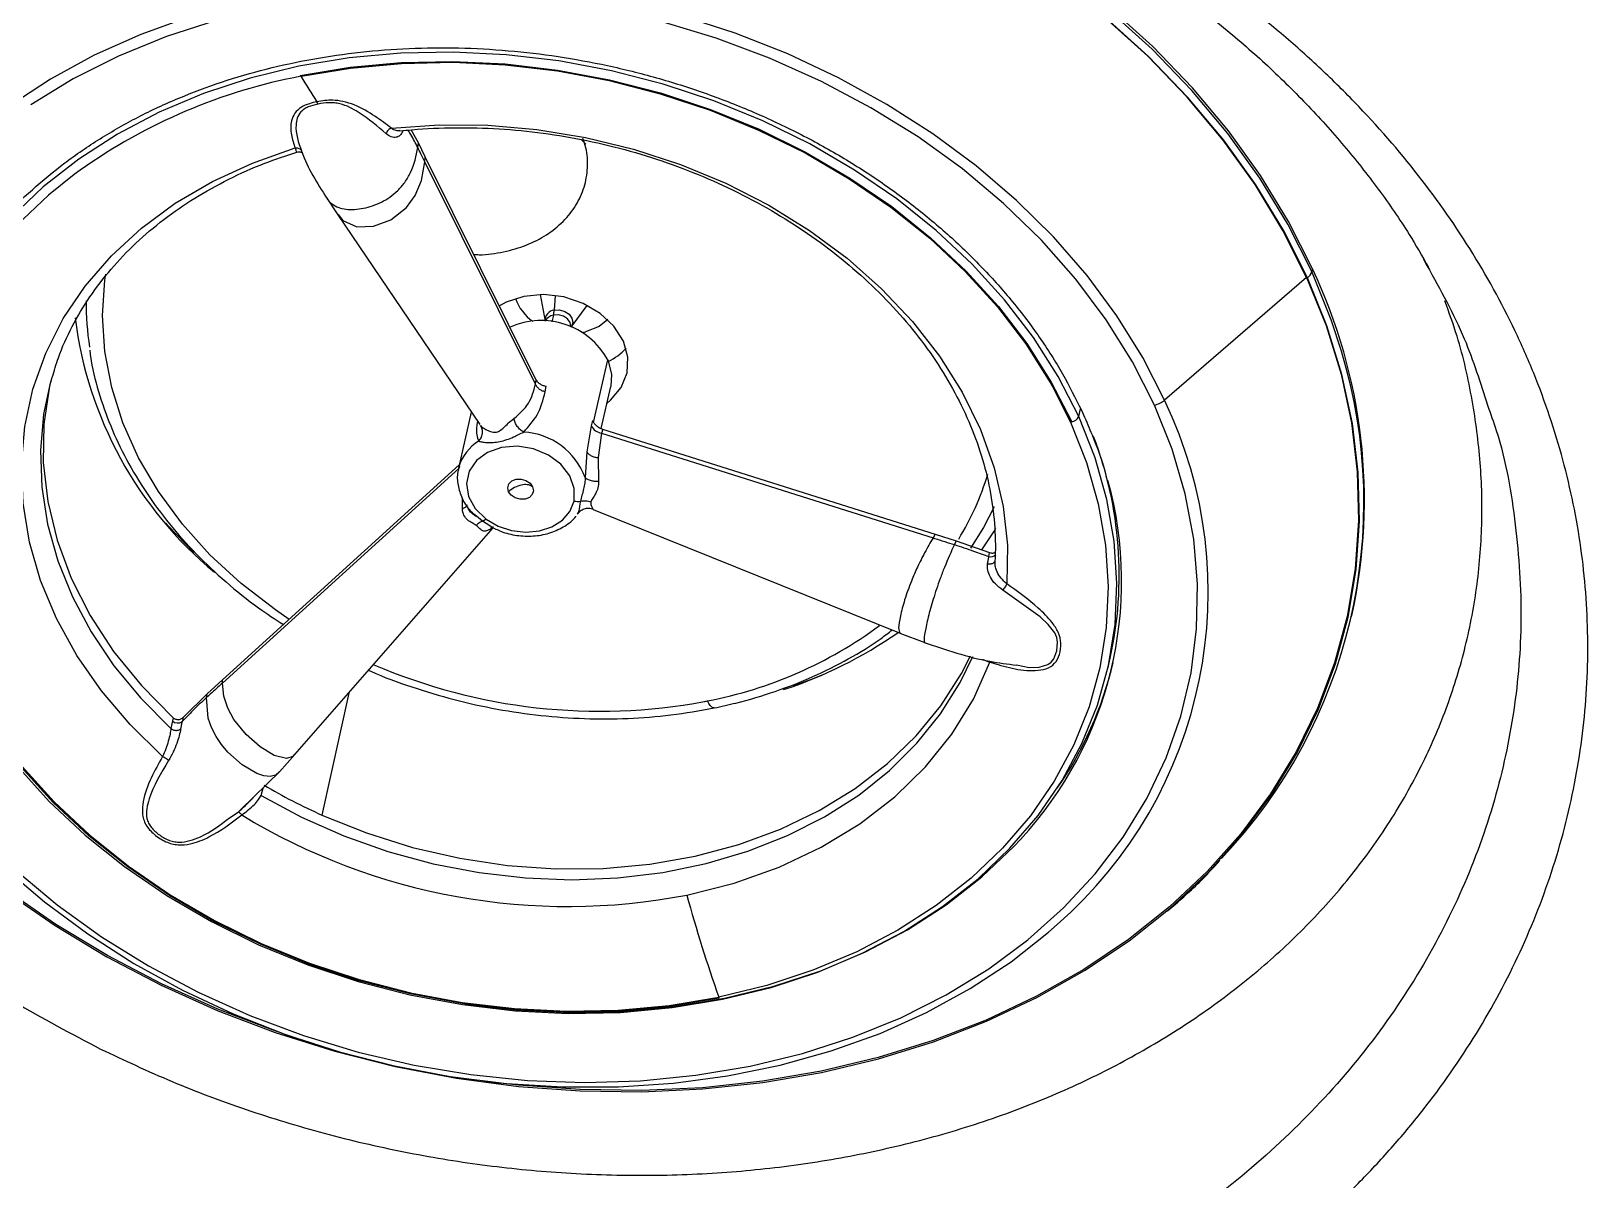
# Model space of a CAD drawing. Extents: x 527 to 611, y 788 to 934.
# Drawn here: x 593.241 to 597.944, y 869.666 to 873.136 of the extents above; entities that cross this region are included whole.
import ezdxf

# ---------------------------------------------------------------- set-up
doc = ezdxf.new("R2010")
doc.units = 0
doc.header["$MEASUREMENT"] = 0
doc.layers.add('1', color=4, linetype='Continuous')
doc.layers.add('GEOMETRY', color=3, linetype='Continuous', lineweight=25)

# ---------------------------------------------------------------- blocks, each defined once
blk = doc.blocks.new('2026_FLAIR')
at = {"layer": 'GEOMETRY'}
for p, q in [((66.9887, 69.6371), (66.9677, 69.6327)), ((66.9887, 69.6371), (66.996, 69.6386)), ((67.3439, 69.436), (67.322, 69.4753)), ((67.3421, 69.4219), (67.3439, 69.436)), ((67.3649, 69.3938), (67.3439, 69.436)), ((67.8504, 69.432), (67.8359, 69.4456)), ((67.3636, 69.3787), (67.3649, 69.3938)), ((67.6977, 68.7068), (67.3636, 69.3787)), ((67.7002, 68.7193), (67.3649, 69.3938)), ((67.0656, 69.2713), (67.1003, 69.2183)), ((67.1005, 69.2179), (67.5294, 68.5847)), ((70.0452, 69.0552), (70.0433, 69.0468)), ((70.3813, 69.0845), (70.3911, 69.0655)), ((70.0279, 69.029), (69.5983, 68.6584)), ((70.0279, 69.029), (70.0304, 69.028)), ((67.7117, 68.9773), (67.7275, 68.8971)), ((67.7568, 68.9748), (67.7542, 68.9304)), ((67.7522, 68.9157), (67.7475, 68.895)), ((67.8053, 68.8794), (67.8542, 68.9448)), ((67.8425, 68.8634), (67.8391, 68.8627)), ((67.8442, 68.8596), (67.8425, 68.8634)), ((67.8727, 68.5906), (67.916, 68.7805)), ((67.7269, 68.6835), (67.7304, 68.7004)), ((67.8965, 68.5729), (67.9253, 68.6995)), ((69.3394, 68.6087), (69.3447, 68.6321)), ((67.5039, 68.6223), (67.4653, 68.4527)), ((67.866, 68.5806), (67.8527, 68.5027)), ((67.8699, 68.5972), (67.866, 68.5806)), ((67.8976, 68.5589), (67.8876, 68.4848)), ((67.8976, 68.5589), (68.8991, 68.2424)), ((67.9005, 68.5711), (68.9058, 68.2534)), ((67.8527, 68.5027), (67.8476, 68.4248)), ((67.8876, 68.4848), (67.8883, 68.4136)), ((67.4659, 68.4519), (66.7518, 67.8035)), ((67.4677, 68.4632), (66.752, 67.8132)), ((67.4665, 68.4575), (67.4653, 68.4527)), ((67.4768, 68.3295), (67.4778, 68.361)), ((67.5376, 68.2929), (67.5195, 68.3081)), ((67.8718, 68.3286), (68.7992, 67.9548)), ((66.9708, 67.5875), (67.5704, 68.2731)), ((67.5485, 68.2859), (67.5376, 68.2929)), ((67.5656, 68.275), (67.5485, 68.2859)), ((68.9058, 68.2534), (68.8991, 68.2424)), ((68.9058, 68.2534), (68.9688, 68.2335)), ((68.9688, 68.2335), (68.9634, 68.2221)), ((68.9688, 68.2335), (69.0701, 68.1982)), ((69.0677, 68.1858), (69.0701, 68.1982)), ((69.0863, 68.1591), (69.0863, 68.1751)), ((70.1633, 68.0039), (70.1652, 68.0123)), ((68.7988, 67.955), (68.8745, 67.9259)), ((69.427, 67.847), (69.4342, 67.8785)), ((66.752, 67.8132), (66.7054, 67.7709)), ((66.7518, 67.8035), (66.752, 67.8132)), ((66.7054, 67.7709), (66.6331, 67.7001)), ((66.7043, 67.7603), (66.7054, 67.7709)), ((67.1335, 67.7735), (67.0523, 67.4051)), ((66.6007, 67.6895), (66.5963, 67.6662)), ((66.603, 67.699), (66.6007, 67.6895)), ((66.6331, 67.7001), (66.6301, 67.6876)), ((66.9248, 67.5358), (66.9712, 67.5878)), ((66.8064, 67.4204), (66.9262, 67.5373)), ((66.8688, 67.4645), (66.8754, 67.4862)), ((66.7728, 67.3966), (66.7993, 67.414)), ((66.9318, 66.7456), (66.9816, 66.7286)), ((67.5386, 66.6017), (67.5909, 66.5954))]:
    blk.add_line(p, q, dxfattribs=at)
at = {"layer": 'GEOMETRY', "flags": 128}
for points in [[(70.0452, 69.0552), (69.9732, 69.1981), (69.8885, 69.3374), (69.7914, 69.4725), (69.6827, 69.6026), (69.5628, 69.727), (69.4325, 69.8449)], [(70.0433, 69.0468), (69.9713, 69.1897), (69.8865, 69.329), (69.7895, 69.4642), (69.6808, 69.5942), (69.5609, 69.7186), (69.4306, 69.8365)], [(70.0304, 69.028), (69.9587, 69.1703), (69.8742, 69.3091), (69.7776, 69.4437), (69.6692, 69.5733), (69.5498, 69.6972), (69.42, 69.8146)], [(70.0279, 69.029), (69.9563, 69.1711), (69.8719, 69.3098), (69.7754, 69.4442), (69.6672, 69.5736), (69.5479, 69.6973), (69.4183, 69.8147)], [(69.5983, 68.6584), (69.5326, 68.7877), (69.4546, 68.9135), (69.3646, 69.035), (69.2634, 69.1515), (69.1515, 69.2621), (69.0297, 69.3662), (68.8987, 69.4631), (68.7595, 69.5522), (68.6129, 69.6328), (68.4599, 69.7045), (68.3015, 69.7669), (68.1386, 69.8193)], [(66.6527, 69.8166), (66.5052, 69.7635), (66.3648, 69.7007), (66.2327, 69.6285), (66.1095, 69.5473)], [(69.568, 68.6437), (69.5014, 68.7744), (69.4219, 68.9015), (69.3302, 69.0241), (69.2267, 69.1414), (69.1123, 69.2526), (68.9877, 69.3569), (68.8537, 69.4536), (68.7113, 69.5421), (68.5615, 69.6217), (68.4052, 69.6919), (68.2436, 69.7522), (68.0777, 69.8022)], [(66.7357, 69.8066), (66.5834, 69.7576), (66.4381, 69.6982), (66.3009, 69.629), (66.1727, 69.5503)], [(69.3394, 68.6087), (69.2771, 68.7302), (69.2022, 68.8481), (69.1153, 68.9615), (69.0171, 69.0696), (68.9082, 69.1714), (68.7896, 69.2664), (68.662, 69.3536), (68.5266, 69.4325), (68.3843, 69.5025), (68.2362, 69.563), (68.0834, 69.6136), (67.9271, 69.6538), (67.7685, 69.6835), (67.6088, 69.7022), (67.4492, 69.71), (67.2909, 69.7068), (67.1352, 69.6925), (66.9831, 69.6672), (66.836, 69.6313), (66.6948, 69.5849), (66.5606, 69.5284), (66.4346, 69.4623), (66.3176, 69.3869), (66.2106, 69.303), (66.1142, 69.2111)], [(66.9873, 69.6398), (67.1377, 69.6647), (67.2917, 69.6788), (67.4483, 69.6821), (67.6062, 69.6744), (67.7641, 69.6558), (67.921, 69.6265), (68.0756, 69.5867), (68.2267, 69.5367), (68.3732, 69.4768), (68.514, 69.4076), (68.648, 69.3295), (68.7741, 69.2432), (68.8915, 69.1493), (68.9992, 69.0486), (69.0964, 68.9417), (69.1823, 68.8295), (69.2564, 68.7129), (69.318, 68.5927)], [(66.996, 69.6386), (67.1387, 69.662), (67.2925, 69.6761), (67.4487, 69.6794), (67.6063, 69.6717), (67.7639, 69.6531), (67.9205, 69.6239), (68.0747, 69.5842), (68.2255, 69.5343), (68.3717, 69.4745), (68.5122, 69.4055), (68.6459, 69.3276), (68.7718, 69.2414), (68.8889, 69.1477), (68.9964, 69.0472), (69.0933, 68.9405), (69.1791, 68.8286), (69.253, 68.7122), (69.2599, 68.7)], [(67.2623, 69.4798), (67.4072, 69.4903), (67.5542, 69.4892), (67.7021, 69.4766), (67.8493, 69.4524), (67.9944, 69.417), (68.1359, 69.3707), (68.2725, 69.3139), (68.4028, 69.2473), (68.5256, 69.1714), (68.6396, 69.087), (68.7437, 68.995), (68.8368, 68.8963), (68.9182, 68.7917), (68.9869, 68.6824), (69.0423, 68.5695), (69.0838, 68.454), (69.1111, 68.3371), (69.1238, 68.2199), (69.1219, 68.1036)], [(66.5713, 67.5823), (66.473, 67.6781), (66.3863, 67.7802), (66.3118, 67.8874), (66.2503, 67.9989), (66.2025, 68.1134), (66.1687, 68.2298), (66.1494, 68.347), (66.1448, 68.4638), (66.1547, 68.5792), (66.1793, 68.6918), (66.2182, 68.8008), (66.271, 68.9048), (66.3373, 69.0031), (66.4163, 69.0945), (66.5073, 69.1781), (66.6095, 69.2532), (66.7217, 69.3191), (66.8429, 69.375), (66.9719, 69.4204)], [(67.1013, 69.2194), (67.1154, 69.201), (67.1579, 69.1824), (67.2088, 69.1845), (67.2611, 69.2035), (67.3085, 69.2405), (67.3343, 69.2765), (67.3533, 69.3223), (67.3636, 69.3787), (67.3636, 69.3787)], [(66.3038, 69.3401), (66.2261, 69.2776), (66.131, 69.1869)], [(66.1469, 67.5514), (66.2439, 67.4447), (66.3513, 67.3441), (66.4684, 67.2504), (66.5943, 67.1643), (66.728, 67.0864), (66.8685, 67.0173), (67.0147, 66.9576), (67.1655, 66.9077), (67.3198, 66.868), (67.4763, 66.8387), (67.634, 66.8202), (67.7915, 66.8125), (67.9477, 66.8157), (68.1015, 66.8298), (68.2516, 66.8547)], [(66.098, 67.174), (66.2464, 67.0713), (66.4028, 66.9769), (66.5665, 66.8913), (66.7364, 66.8149), (66.9117, 66.7483), (67.0913, 66.6917), (67.2743, 66.6455), (67.4595, 66.61), (67.6461, 66.5853), (67.8329, 66.5716), (68.0189, 66.569), (68.2031, 66.5774), (68.3843, 66.5969), (68.5617, 66.6273), (68.7342, 66.6684), (68.9009, 66.72), (69.0608, 66.7819), (69.213, 66.8537), (69.3567, 66.935), (69.4911, 67.0252), (69.6154, 67.124), (69.729, 67.2308), (69.8311, 67.345), (69.9212, 67.4659), (69.9989, 67.5928), (70.0636, 67.7251), (70.1151, 67.862), (70.153, 68.0028), (70.1771, 68.1466), (70.1873, 68.2926), (70.1836, 68.4401), (70.1659, 68.5883), (70.1343, 68.7362), (70.0891, 68.883), (70.0304, 69.028)], [(66.9536, 67.9963), (66.9118, 68.0246), (66.8083, 68.1044), (66.7143, 68.1911), (66.6308, 68.284), (66.5587, 68.3821), (66.4987, 68.4843), (66.4514, 68.5897), (66.4173, 68.6972), (66.3968, 68.8056), (66.39, 68.9139), (66.3971, 69.0209), (66.3996, 69.0387)], [(70.0279, 69.029), (70.0865, 68.8841), (70.1317, 68.7375), (70.1632, 68.5898), (70.1809, 68.4418), (70.1847, 68.2945), (70.1745, 68.1486), (70.1504, 68.005), (70.1125, 67.8644), (70.0611, 67.7276), (69.9964, 67.5955), (69.9189, 67.4687), (69.8288, 67.348), (69.7268, 67.234), (69.6135, 67.1273), (69.4893, 67.0286), (69.3551, 66.9384), (69.2116, 66.8573), (69.0595, 66.7856), (68.8998, 66.7238), (68.7333, 66.6722), (68.561, 66.6311), (68.3838, 66.6008), (68.2028, 66.5813), (68.0188, 66.5729), (67.8331, 66.5756), (67.6465, 66.5892), (67.5909, 66.5954)], [(70.1331, 68.8061), (70.1022, 68.9013), (70.0433, 69.0468)], [(67.6628, 68.9719), (67.6089, 68.9542), (67.5889, 68.9434)], [(67.914, 68.6499), (67.9248, 68.6585), (67.9572, 68.6964), (67.9751, 68.7408), (67.9773, 68.7886), (67.9636, 68.8367), (67.935, 68.8818), (67.8934, 68.9207), (67.8417, 68.9508), (67.7833, 68.9702), (67.7223, 68.9773), (67.6628, 68.9719)], [(67.8047, 68.8797), (67.8048, 68.8812), (67.8024, 68.8932), (67.7944, 68.9041), (67.782, 68.9122), (67.7672, 68.9163), (67.7522, 68.9157)], [(67.7542, 68.9304), (67.7702, 68.931), (67.786, 68.9267), (67.7992, 68.918), (67.8077, 68.9063), (67.8103, 68.8935), (67.8066, 68.8814), (67.8051, 68.8793)], [(67.9161, 68.9018), (67.8902, 68.8814), (67.8494, 68.865)], [(67.916, 68.7805), (67.9277, 68.7367), (67.9253, 68.6995)], [(66.2367, 68.7284), (66.2351, 68.7227), (66.2291, 68.7007)], [(66.2291, 68.7007), (66.2118, 68.6157), (66.202, 68.5063), (66.2059, 68.3954), (66.2234, 68.2841), (66.2544, 68.1735), (66.2985, 68.0646), (66.3553, 67.9584), (66.4243, 67.856), (66.5049, 67.7583), (66.5963, 67.6662)], [(66.2332, 68.7161), (66.2297, 68.7005), (66.2126, 68.5863), (66.2107, 68.47), (66.224, 68.3528), (66.2522, 68.2359), (66.2952, 68.1206), (66.3524, 68.008), (66.4233, 67.8995), (66.5071, 67.796), (66.603, 67.6987)], [(67.6977, 68.7068), (67.6991, 68.7138), (67.7002, 68.7193)], [(69.2599, 68.7), (69.3145, 68.5922), (69.3631, 68.4697), (69.3984, 68.3454), (69.4202, 68.2204), (69.4283, 68.0955), (69.4226, 67.9718), (69.4032, 67.8502), (69.3703, 67.7317), (69.324, 67.617), (69.2647, 67.5071), (69.193, 67.4028), (69.1092, 67.305), (69.0142, 67.2143), (68.9085, 67.1314), (68.793, 67.0571), (68.6686, 66.9918), (68.5362, 66.936), (68.3968, 66.8902), (68.2516, 66.8547)], [(66.1277, 67.2385), (66.2524, 67.1342), (66.3863, 67.0375), (66.5287, 66.949), (66.6785, 66.8694), (66.8348, 66.7992), (66.9964, 66.7389), (67.1623, 66.6888), (67.3313, 66.6494), (67.5023, 66.6209), (67.6741, 66.6035), (67.8456, 66.5974), (68.0154, 66.6024), (68.1826, 66.6187), (68.346, 66.6462), (68.5043, 66.6845), (68.6567, 66.7335), (68.8019, 66.7928), (68.9391, 66.8621), (69.0673, 66.9408), (69.1856, 67.0284), (69.2932, 67.1243), (69.3893, 67.2279), (69.4734, 67.3385), (69.5448, 67.4552), (69.6031, 67.5774), (69.6478, 67.7041), (69.6787, 67.8345), (69.6955, 67.9677), (69.6981, 68.1028), (69.6866, 68.2389), (69.6609, 68.375), (69.6213, 68.5102), (69.568, 68.6437)], [(66.1303, 67.5542), (66.2286, 67.4461), (66.3375, 67.3443), (66.4561, 67.2493), (66.5836, 67.1621), (66.7191, 67.0832), (66.8614, 67.0132), (67.0095, 66.9527), (67.1623, 66.9021), (67.3186, 66.8619), (67.4772, 66.8322), (67.6369, 66.8135), (67.7965, 66.8057), (67.9547, 66.8089), (68.1105, 66.8232), (68.2625, 66.8485), (68.4097, 66.8844), (68.5509, 66.9308), (68.685, 66.9873), (68.811, 67.0534), (68.928, 67.1288), (69.0351, 67.2127), (69.1314, 67.3046), (69.2162, 67.4037), (69.289, 67.5093), (69.349, 67.6207), (69.3959, 67.7368), (69.4293, 67.857), (69.4489, 67.9802), (69.4547, 68.1055), (69.4465, 68.232), (69.4244, 68.3586), (69.3886, 68.4845), (69.3394, 68.6087)], [(67.9005, 68.5711), (67.8989, 68.5643), (67.8976, 68.5589)], [(67.8142, 68.3537), (67.8151, 68.392), (67.8015, 68.4302), (67.7747, 68.4647), (67.7371, 68.4925), (67.692, 68.5112), (67.6434, 68.519), (67.5956, 68.5154), (67.553, 68.5006), (67.5192, 68.4759), (67.4972, 68.4435), (67.4891, 68.4063), (67.4956, 68.3676), (67.516, 68.3309), (67.5485, 68.2993)], [(67.6163, 68.382), (67.6138, 68.394), (67.6174, 68.4054), (67.6262, 68.4143), (67.6392, 68.4194), (67.6542, 68.42), (67.669, 68.4159), (67.6813, 68.4078), (67.6893, 68.3969)], [(67.6893, 68.3969), (67.6918, 68.3849), (67.6882, 68.3735), (67.6794, 68.3646), (67.6664, 68.3595), (67.6514, 68.3589), (67.6366, 68.363), (67.6243, 68.3711), (67.6163, 68.382)], [(67.5485, 68.2993), (67.5848, 68.2782), (67.6256, 68.2647), (67.6683, 68.2597), (67.71, 68.2635), (67.7477, 68.2759), (67.779, 68.2961), (67.8017, 68.3226), (67.8142, 68.3537)], [(69.0839, 68.3365), (69.0512, 68.2737), (69.0121, 68.2115)], [(66.5813, 68.2869), (66.5893, 68.2779), (66.6656, 68.1984)], [(69.0462, 68.2058), (69.0825, 68.2608), (69.0888, 68.2713)], [(66.9318, 66.7456), (66.913, 66.752), (66.7379, 66.8186), (66.5682, 66.8948), (66.4047, 66.9803), (66.2485, 67.0746), (66.1002, 67.1772), (65.9609, 67.2874), (65.8313, 67.4047), (65.712, 67.5285), (65.6038, 67.6579), (65.5073, 67.7923), (65.4229, 67.931), (65.3513, 68.0731)], [(69.1515, 67.8588), (69.1892, 67.8509), (69.2193, 67.8521), (69.2458, 67.8598), (69.2563, 67.8671), (69.2643, 67.8768), (69.2735, 67.9008), (69.2755, 67.9278), (69.2726, 67.9417), (69.2666, 67.9554), (69.2473, 67.981), (69.2226, 68.004), (69.1096, 68.0847), (69.1096, 68.0847)], [(68.2528, 66.8516), (68.1024, 66.8266), (67.9484, 66.8125), (67.7918, 66.8092), (67.6339, 66.8169), (67.476, 66.8355), (67.3191, 66.8648), (67.1645, 66.9046), (67.0134, 66.9546), (66.8669, 67.0145), (66.7261, 67.0837), (66.5921, 67.1618), (66.466, 67.2481), (66.3486, 67.342), (66.2409, 67.4427), (66.1437, 67.5496), (66.0578, 67.6618), (65.9837, 67.7784), (65.9221, 67.8986)], [(66.8688, 67.4645), (66.9907, 67.3988), (67.1187, 67.3421), (67.2518, 67.295), (67.3885, 67.2579), (67.5277, 67.2312), (67.668, 67.2151), (67.808, 67.2097), (67.9466, 67.2152), (68.0822, 67.2315), (68.2137, 67.2584), (68.3399, 67.2956), (68.4594, 67.3429), (68.5713, 67.3997), (68.6744, 67.4655), (68.7677, 67.5398), (68.8504, 67.6217), (68.9217, 67.7106), (68.981, 67.8056), (69.0189, 67.8844)], [(67.0523, 67.4051), (67.187, 67.3509), (67.3263, 67.3072), (67.4689, 67.2743), (67.6134, 67.2527), (67.7582, 67.2424), (67.902, 67.2437), (68.0433, 67.2566), (68.1806, 67.2808), (68.3125, 67.3162), (68.4378, 67.3623), (68.5552, 67.4188), (68.6634, 67.485), (68.7614, 67.5603), (68.8483, 67.644), (68.923, 67.7351), (68.9849, 67.8328), (69.012, 67.8861)], [(66.0926, 67.2469), (66.2144, 67.1428), (66.3454, 67.0459), (66.4846, 66.9568), (66.6312, 66.8762), (66.7842, 66.8045), (66.9427, 66.7422), (67.1055, 66.6897), (67.2718, 66.6473), (67.4402, 66.6154), (67.6099, 66.5941), (67.7796, 66.5836), (67.9484, 66.5839), (68.115, 66.595), (68.2784, 66.6169), (68.4375, 66.6495), (68.5914, 66.6924), (68.739, 66.7455), (68.8793, 66.8083), (69.0115, 66.8806), (69.1347, 66.9617), (69.248, 67.0512), (69.2737, 67.0739)], [(68.155, 67.1633), (68.2982, 67.1995), (68.4341, 67.2478), (68.5613, 67.3078), (68.6782, 67.3787), (68.7838, 67.4599), (68.8767, 67.5504), (68.956, 67.6492), (69.0208, 67.7553), (69.0704, 67.8674)], [(68.477, 67.7956), (68.5402, 67.819), (68.5742, 67.833)], [(66.9697, 67.5886), (66.965, 67.582), (66.9457, 67.5759), (66.9084, 67.5853), (66.8659, 67.6113), (66.8235, 67.6481), (66.7868, 67.6935), (66.7681, 67.7277), (66.7559, 67.7645), (66.7518, 67.8035), (66.7518, 67.8035)], [(66.9246, 67.5361), (66.9124, 67.526), (66.8957, 67.5217), (66.8766, 67.5236), (66.8558, 67.5307), (66.8117, 67.5572), (66.7687, 67.5952), (66.7494, 67.6177), (66.7326, 67.6425), (66.7189, 67.6692), (66.7092, 67.6979), (66.7043, 67.7603), (66.7043, 67.7603)], [(68.2376, 67.7286), (68.2343, 67.7288), (68.2302, 67.7311), (68.2259, 67.7355), (68.2216, 67.7418), (68.2174, 67.7499)], [(67.4835, 66.8345), (67.6397, 66.8163), (67.8003, 66.8085), (67.9596, 66.8118), (68.1164, 66.8262), (68.2694, 66.8515), (68.4175, 66.8877), (68.5596, 66.9344), (68.6945, 66.9913), (68.8214, 67.0578), (68.9391, 67.1336), (69.0469, 67.2181), (69.1438, 67.3106), (69.1633, 67.3315)]]:
    blk.add_lwpolyline(points, dxfattribs=at)
at = {"layer": 'GEOMETRY'}
for centre, radius, start, end in [((67.3044, 67.9695), 1.697, 101.4464, 126.1327), ((67.0128, 69.6515), 0.0281, 204.7371, 210.7775), ((68.5411, 70.5688), 1.8106, 210.9679, 213.8583), ((67.0103, 69.5426), 0.0324, 18.6182, 32.501), ((68.5758, 68.3578), 1.6265, 347.7364, 25.3905), ((70.0073, 69.0577), 0.0377, 307.9277, 343.1634), ((67.2368, 68.955), 0.8969, 179.7471, 188.7492), ((67.7691, 69.0118), 0.1397, 199.4284, 235.4278), ((67.7567, 68.9011), 0.0294, 94.8566, 188.2703), ((67.7562, 68.8859), 0.0301, 97.5244, 158.1066), ((67.6635, 68.935), 0.0908, 347.7616, 357.0978), ((67.4851, 69.0524), 1.187, 187.0241, 230.3397), ((67.7156, 68.6706), 0.2285, 28.7371, 114.4472), ((67.8083, 69.0306), 0.1707, 281.5454, 283.9334), ((67.8344, 68.9428), 0.1874, 296.5818, 317.1066), ((68.64, 68.3505), 1.561, 316.3983, 16.9674), ((68.3954, 68.0794), 1.335, 311.1365, 25.7044), ((69.554, 68.7111), 0.0688, 281.7505, 310.1261), ((67.904, 68.6022), 0.0437, 209.5141, 261.5267), ((69.3145, 68.6197), 0.0272, 277.4086, 336.1606), ((67.5936, 68.4203), 0.1324, 120.6901, 163.7154), ((67.6501, 68.3518), 0.2106, 20.2819, 86.7118), ((68.2872, 68.13), 1.1743, 347.6376, 20.9085), ((67.6729, 68.3179), 0.0855, 101.69, 131.4667), ((67.6673, 68.3627), 0.0407, 57.263, 106.7708), ((68.2611, 68.6772), 0.8391, 328.4862, 343.2268), ((68.3216, 68.1111), 1.1472, 317.1937, 15.4082), ((69.0732, 68.2051), 0.0201, 253.9893, 318.9778), ((67.9764, 69.0075), 1.2805, 280.8496, 306.4752), ((68.0357, 69.0408), 1.3226, 288.1475, 304.8863), ((67.8915, 69.4417), 1.723, 246.6931, 280.5629), ((68.3371, 68.1306), 1.1375, 325.4053, 346.5572), ((67.9156, 69.227), 1.5076, 281.1602, 281.5511), ((66.6165, 67.7063), 0.0231, 226.7573, 305.9346), ((67.7775, 69.0212), 1.7714, 239.4709, 245.8344), ((67.7955, 69.0222), 1.8933, 238.6414, 280.9468), ((72.8144, 68.4513), 4.8341, 195.4524, 199.2855), ((68.2923, 66.869), 0.0432, 199.2433, 203.7826)]:
    blk.add_arc(centre, radius, start, end, dxfattribs=at)
for points, knots in [([(67.6564, 70.7008), (67.5277, 70.7128), (67.4, 70.7191), (67.1468, 70.7209), (67.0211, 70.7163), (66.8343, 70.7013), (66.7722, 70.695), (66.6796, 70.6833), (66.6487, 70.6791), (66.5872, 70.6699), (66.5565, 70.665), (66.4043, 70.6387), (66.2861, 70.6125), (66.0564, 70.5498), (65.9449, 70.5135), (65.7829, 70.4512), (65.7297, 70.4291), (65.6252, 70.3824), (65.5737, 70.3577), (65.4239, 70.2805), (65.3295, 70.2247), (65.1512, 70.1048), (65.0674, 70.0406), (64.9496, 69.9378), (64.9117, 69.9025), (64.8386, 69.8296), (64.8036, 69.7922), (64.7039, 69.6782), (64.6442, 69.5992), (64.5377, 69.4352), (64.4909, 69.3502), (64.4408, 69.2402), (64.4312, 69.218), (64.4128, 69.1732), (64.404, 69.1506), (64.379, 69.0824), (64.3642, 69.0367), (64.3251, 68.8982), (64.3063, 68.8046), (64.2827, 68.6145), (64.278, 68.5181), (64.281, 68.3958), (64.2821, 68.3712), (64.2851, 68.3219), (64.2871, 68.2971), (64.2944, 68.2229), (64.3011, 68.1734), (64.3264, 68.025), (64.3503, 67.926), (64.3815, 67.8269)], [0, 0, 0, 0, 0.0625, 0.0625, 0.125, 0.125, 0.15625, 0.15625, 0.171875, 0.171875, 0.1875, 0.1875, 0.25, 0.25, 0.3125, 0.3125, 0.34375, 0.34375, 0.375, 0.375, 0.4375, 0.4375, 0.5, 0.5, 0.53125, 0.53125, 0.5625, 0.5625, 0.625, 0.625, 0.6875, 0.6875, 0.703125, 0.703125, 0.71875, 0.71875, 0.75, 0.75, 0.8125, 0.8125, 0.875, 0.875, 0.890625, 0.890625, 0.90625, 0.90625, 0.9375, 0.9375, 1, 1, 1, 1]), ([(66.8591, 65.4743), (66.9709, 65.4479), (67.0833, 65.4262), (67.3093, 65.3925), (67.4229, 65.3803), (67.6514, 65.3659), (67.7648, 65.3636), (67.9895, 65.3688), (68.1009, 65.3761), (68.3217, 65.4005), (68.4312, 65.4174), (68.5939, 65.4502), (68.6481, 65.4623), (68.7549, 65.4889), (68.8076, 65.5034), (69.0675, 65.5809), (69.2643, 65.6603), (69.4965, 65.7809), (69.5422, 65.8062), (69.6098, 65.8456), (69.6321, 65.859), (69.6761, 65.8863), (69.6979, 65.9002), (69.8052, 65.9704), (69.8868, 66.0301), (70.0415, 66.156), (70.1145, 66.2223), (70.2178, 66.3267), (70.2511, 66.3624), (70.2995, 66.4171), (70.3154, 66.4355), (70.3466, 66.4729), (70.3619, 66.4918), (70.4368, 66.5868), (70.4913, 66.665), (70.5898, 66.8253), (70.6338, 66.9074), (70.7113, 67.0755), (70.7449, 67.1614), (70.7871, 67.2933), (70.7999, 67.3378), (70.8224, 67.4268), (70.8322, 67.4715), (70.8574, 67.6061), (70.8684, 67.6965), (70.8764, 67.8329), (70.8776, 67.8786), (70.8771, 67.9696), (70.8754, 68.015), (70.8661, 68.1505), (70.8542, 68.2401), (70.8192, 68.4178), (70.7962, 68.506), (70.7532, 68.637), (70.7375, 68.6805), (70.7031, 68.7671), (70.6845, 68.8102), (70.6248, 68.9377), (70.58, 69.0205), (70.4306, 69.2623), (70.3115, 69.4149), (70.1548, 69.5771), (70.137, 69.595), (70.1011, 69.6303), (70.0829, 69.6478), (70.0275, 69.6995), (69.9896, 69.7332), (69.8732, 69.8319), (69.7918, 69.8945), (69.6215, 70.0134), (69.5327, 70.0698), (69.3937, 70.1497), (69.3464, 70.1756), (69.2498, 70.2257), (69.2009, 70.2499), (69.0525, 70.3193), (68.9514, 70.3617), (68.7448, 70.4389), (68.6394, 70.4737), (68.4242, 70.5358), (68.3144, 70.5632), (68.0905, 70.61), (67.9775, 70.6293), (67.8636, 70.6443)], [0, 0, 0, 0, 0.03125, 0.03125, 0.0625, 0.0625, 0.09375, 0.09375, 0.125, 0.125, 0.15625, 0.15625, 0.171875, 0.171875, 0.1875, 0.1875, 0.25, 0.25, 0.265625, 0.265625, 0.273438, 0.273438, 0.28125, 0.28125, 0.3125, 0.3125, 0.34375, 0.34375, 0.359375, 0.359375, 0.367188, 0.367188, 0.375, 0.375, 0.40625, 0.40625, 0.4375, 0.4375, 0.46875, 0.46875, 0.484375, 0.484375, 0.5, 0.5, 0.53125, 0.53125, 0.546875, 0.546875, 0.5625, 0.5625, 0.59375, 0.59375, 0.625, 0.625, 0.640625, 0.640625, 0.65625, 0.65625, 0.6875, 0.6875, 0.75, 0.75, 0.757813, 0.757813, 0.765625, 0.765625, 0.78125, 0.78125, 0.8125, 0.8125, 0.84375, 0.84375, 0.859375, 0.859375, 0.875, 0.875, 0.90625, 0.90625, 0.9375, 0.9375, 0.96875, 0.96875, 1, 1, 1, 1]), ([(67.9097, 70.5721), (67.9637, 70.5637), (68.0816, 70.5454), (68.2615, 70.5069), (68.4494, 70.4587), (68.6348, 70.4018), (68.8165, 70.3367), (68.9932, 70.2637), (69.1635, 70.1832), (69.3264, 70.0959), (69.4818, 70.0015), (69.63, 69.9001), (69.771, 69.7915), (69.9039, 69.6763), (70.0278, 69.555), (70.1422, 69.4281), (70.2459, 69.2962), (70.3314, 69.1732), (70.3771, 69.0928), (70.3961, 69.0593)], [0, 0, 0, 0, 0.049857, 0.108901, 0.168528, 0.228588, 0.288916, 0.349332, 0.409599, 0.469541, 0.529073, 0.58923, 0.649838, 0.710776, 0.771963, 0.833311, 0.894732, 0.956124, 1, 1, 1, 1]), ([(65.4021, 70.1422), (65.3982, 70.1388), (65.343, 70.0899), (65.2517, 69.985), (65.1323, 69.8293), (65.0339, 69.665), (64.9536, 69.4936), (64.8922, 69.3139), (64.8511, 69.129), (64.8305, 68.942), (64.8299, 68.7525), (64.8498, 68.5601), (64.8902, 68.3678), (64.9502, 68.1789), (65.0292, 67.9928), (65.128, 67.8092), (65.2454, 67.6312), (65.3791, 67.4617), (65.5288, 67.3001), (65.6954, 67.1461), (65.8921, 66.9906), (66.1195, 66.837), (66.2954, 66.7445), (66.3839, 66.698)], [0, 0, 0, 0, 0.003737, 0.052963, 0.10219, 0.15004, 0.197889, 0.247129, 0.296369, 0.34421, 0.392051, 0.441281, 0.490512, 0.538362, 0.586213, 0.635453, 0.684693, 0.732522, 0.780352, 0.82957, 0.878787, 0.939057, 1, 1, 1, 1]), ([(66.0849, 69.2016), (66.0864, 69.2034), (66.1137, 69.2364), (66.1767, 69.2951), (66.2737, 69.3763), (66.381, 69.4496), (66.4961, 69.5151), (66.6189, 69.5723), (66.7484, 69.6208), (66.8837, 69.6604), (67.024, 69.6906), (67.1683, 69.7115), (67.3157, 69.7227), (67.4651, 69.7242), (67.6156, 69.716), (67.7662, 69.6981), (67.9158, 69.6708), (68.0635, 69.634), (68.2083, 69.5882), (68.3491, 69.5336), (68.4852, 69.4705), (68.6154, 69.3995), (68.7391, 69.3209), (68.8553, 69.2354), (68.9633, 69.1435), (69.0623, 69.0457), (69.1519, 68.9429), (69.2311, 68.8356), (69.2996, 68.726), (69.3359, 68.651), (69.3538, 68.6142)], [0, 0, 0, 0, 0.002112, 0.039273, 0.076393, 0.113477, 0.150531, 0.187563, 0.224577, 0.261579, 0.298574, 0.335563, 0.37255, 0.409536, 0.446521, 0.483505, 0.520488, 0.557471, 0.594452, 0.631432, 0.668408, 0.705382, 0.742354, 0.779324, 0.816294, 0.853264, 0.890239, 0.927222, 0.964218, 1, 1, 1, 1]), ([(67.0376, 69.56), (67.0299, 69.5583), (67.0127, 69.5543), (66.9878, 69.5433), (66.9686, 69.5251), (66.957, 69.496), (66.9581, 69.4594), (66.9673, 69.4335), (66.9719, 69.4204)], [0, 0, 0, 0, 0.0875568, 0.1938802, 0.3241502, 0.4651288, 0.7309283, 1, 1, 1, 1]), ([(67.041, 69.553), (67.0306, 69.5505), (67.0151, 69.5468), (66.9984, 69.5381), (66.9855, 69.5273), (66.9767, 69.5108), (66.9704, 69.4685), (66.9817, 69.4369), (66.9907, 69.4115)], [0, 0, 0, 0, 0.12422, 0.185097, 0.245597, 0.367311, 0.491637, 1, 1, 1, 1]), ([(67.2623, 69.4798), (67.2465, 69.4919), (67.2147, 69.5163), (67.1652, 69.5459), (67.1188, 69.5613), (67.0791, 69.5665), (67.0533, 69.5625), (67.0376, 69.56)], [0, 0, 0, 0, 0.294818, 0.593522, 0.723173, 0.832241, 1, 1, 1, 1]), ([(67.2461, 69.4637), (67.2208, 69.4858), (67.1893, 69.5132), (67.1374, 69.5436), (67.1124, 69.5532), (67.0905, 69.5569), (67.0679, 69.5576), (67.0518, 69.5548), (67.041, 69.553)], [0, 0, 0, 0, 0.508344, 0.632688, 0.7544, 0.814907, 0.875785, 1, 1, 1, 1]), ([(67.2623, 69.4798), (67.2607, 69.4792), (67.2574, 69.478), (67.2526, 69.4743), (67.2485, 69.4694), (67.2469, 69.4656), (67.2461, 69.4637)], [0, 0, 0, 0, 0.230507, 0.481406, 0.742285, 1, 1, 1, 1]), ([(67.2883, 69.4727), (67.2847, 69.4724), (67.2762, 69.4717), (67.2674, 69.4768), (67.2623, 69.4798)], [0, 0, 0, 0, 0.431502, 1, 1, 1, 1]), ([(67.2884, 69.4718), (67.3005, 69.4731), (67.3554, 69.4791), (67.4552, 69.4831), (67.5878, 69.4799), (67.7209, 69.4667), (67.8534, 69.4442), (67.9841, 69.4124), (68.1119, 69.3715), (68.2357, 69.322), (68.3544, 69.2643), (68.467, 69.1989), (68.5726, 69.1264), (68.6702, 69.0474), (68.7592, 68.9627), (68.8386, 68.8729), (68.908, 68.7788), (68.9667, 68.6813), (69.0144, 68.5812), (69.0505, 68.4792), (69.075, 68.3762), (69.0871, 68.2729), (69.0882, 68.2027), (69.0854, 68.1672), (69.0853, 68.1655)], [0, 0, 0, 0, 0.013844, 0.062932, 0.112034, 0.161134, 0.210232, 0.259327, 0.308416, 0.357496, 0.406566, 0.455626, 0.504677, 0.553722, 0.602767, 0.651822, 0.700906, 0.750038, 0.799249, 0.848572, 0.898038, 0.947678, 0.997502, 1, 1, 1, 1]), ([(67.3421, 69.4219), (67.3355, 69.4349), (67.3265, 69.4525), (67.3161, 69.4699), (67.3134, 69.4744)], [0, 0, 0, 0, 0.740965, 1, 1, 1, 1]), ([(67.2967, 69.4712), (67.2943, 69.4665), (67.2894, 69.457), (67.277, 69.4514), (67.2618, 69.4525), (67.2514, 69.46), (67.2461, 69.4637)], [0, 0, 0, 0, 0.231484, 0.474357, 0.733974, 1, 1, 1, 1]), ([(67.5116, 69.0987), (67.517, 69.0984), (67.5479, 69.0967), (67.6023, 69.1056), (67.6715, 69.1251), (67.7325, 69.1567), (67.7835, 69.1973), (67.8219, 69.2462), (67.8472, 69.3011), (67.8568, 69.3601), (67.8551, 69.4104), (67.8445, 69.4397), (67.8411, 69.449)], [0, 0, 0, 0, 0.024296, 0.139724, 0.254913, 0.370053, 0.485227, 0.600455, 0.715448, 0.830523, 0.946162, 1, 1, 1, 1]), ([(66.2379, 68.727), (66.2436, 68.747), (66.2587, 68.7998), (66.2965, 68.8813), (66.3495, 68.9711), (66.4141, 69.0555), (66.489, 69.134), (66.5737, 69.2058), (66.6674, 69.2704), (66.7696, 69.327), (66.8726, 69.3735), (66.944, 69.3971), (66.9765, 69.4078)], [0, 0, 0, 0, 0.065312, 0.172203, 0.278908, 0.38531, 0.491353, 0.59704, 0.702416, 0.80754, 0.912476, 1, 1, 1, 1]), ([(66.9719, 69.4204), (66.9739, 69.4205), (66.9779, 69.4208), (66.9834, 69.4191), (66.9881, 69.416), (66.9898, 69.413), (66.9907, 69.4115)], [0, 0, 0, 0, 0.24385, 0.5, 0.756149, 1, 1, 1, 1]), ([(66.9719, 69.4204), (66.9729, 69.4167), (66.9749, 69.4095), (66.9759, 69.4087), (66.9764, 69.4083)], [0, 0, 0, 0, 0.513465, 1, 1, 1, 1]), ([(66.9762, 69.4082), (66.9787, 69.4086), (66.9842, 69.4096), (66.9902, 69.4075), (66.9912, 69.4075), (66.9917, 69.4076)], [0, 0, 0, 0, 0.288067, 0.626457, 1, 1, 1, 1]), ([(66.9913, 69.4103), (66.9914, 69.4101), (67.009, 69.3595), (67.0379, 69.3145), (67.0667, 69.2696)], [0, 0, 0, 0, 0.00499, 1, 1, 1, 1]), ([(67.0661, 69.2714), (67.0665, 69.2704), (67.07, 69.2624), (67.082, 69.2513), (67.1019, 69.2399), (67.133, 69.2328), (67.1778, 69.2361), (67.2243, 69.2515), (67.2588, 69.272), (67.2832, 69.2923), (67.3046, 69.3175), (67.3306, 69.3616), (67.3373, 69.3967), (67.3421, 69.4219)], [0, 0, 0, 0, 0.011267, 0.08784, 0.157113, 0.222483, 0.349373, 0.476262, 0.541633, 0.610905, 0.687478, 0.775303, 1, 1, 1, 1]), ([(67.3636, 69.3787), (67.3596, 69.3868), (67.3524, 69.4011), (67.3453, 69.4155), (67.3421, 69.4219)], [0, 0, 0, 0, 0.5593709, 1, 1, 1, 1]), ([(70.3911, 69.0655), (70.4317, 68.9923), (70.5074, 68.856), (70.5529, 68.711), (70.574, 68.6438)], [0, 0, 0, 0, 0.536479, 1, 1, 1, 1]), ([(66.3839, 66.698), (66.4553, 66.6644), (66.5981, 66.5971), (66.8245, 66.5125), (67.0587, 66.4411), (67.2976, 66.3854), (67.537, 66.3458), (67.7775, 66.3218), (68.0198, 66.3138), (68.2597, 66.3221), (68.4933, 66.3466), (68.7213, 66.3865), (68.9442, 66.4427), (69.1581, 66.5142), (69.3595, 66.5999), (69.5493, 66.6993), (69.7276, 66.8132), (69.8914, 66.9399), (70.0379, 67.0772), (70.1682, 67.2249), (70.2819, 67.3838), (70.377, 67.5514), (70.4522, 67.7247), (70.5081, 67.904), (70.5445, 68.0899), (70.5602, 68.2794), (70.5556, 68.4694), (70.5303, 68.66), (70.4942, 68.8237), (70.4584, 68.923), (70.4456, 68.9585)], [0, 0, 0, 0, 0.035777, 0.071554, 0.108371, 0.145187, 0.180962, 0.216738, 0.253552, 0.290366, 0.326146, 0.361927, 0.398747, 0.435567, 0.471341, 0.507114, 0.543926, 0.580738, 0.616518, 0.652298, 0.689118, 0.725938, 0.761715, 0.797493, 0.83431, 0.871127, 0.906906, 0.942685, 0.979504, 1, 1, 1, 1]), ([(66.3509, 68.81), (66.3517, 68.8034), (66.3562, 68.7616), (66.3765, 68.6846), (66.4122, 68.5803), (66.4607, 68.4781), (66.5203, 68.379), (66.5907, 68.2837), (66.6712, 68.1931), (66.7615, 68.1084), (66.8498, 68.0368), (66.9109, 67.9969), (66.9361, 67.9805)], [0, 0, 0, 0, 0.0208069, 0.1325379, 0.2445031, 0.3567185, 0.4691702, 0.5818249, 0.6946401, 0.8075731, 0.9205862, 1, 1, 1, 1]), ([(67.6329, 68.6027), (67.6492, 68.6174), (67.6826, 68.6476), (67.6926, 68.6868), (67.6977, 68.7068)], [0, 0, 0, 0, 0.488522, 1, 1, 1, 1]), ([(67.6622, 68.562), (67.6772, 68.5789), (67.7103, 68.6164), (67.721, 68.6597), (67.7269, 68.6835)], [0, 0, 0, 0, 0.451582, 1, 1, 1, 1]), ([(67.7269, 68.6835), (67.7235, 68.6846), (67.7167, 68.6867), (67.7081, 68.6924), (67.7013, 68.6992), (67.6989, 68.7043), (67.6977, 68.7068)], [0, 0, 0, 0, 0.253752, 0.511036, 0.762505, 1, 1, 1, 1]), ([(67.7002, 68.7193), (67.7016, 68.7171), (67.7043, 68.7127), (67.7115, 68.7072), (67.7203, 68.7028), (67.727, 68.7012), (67.7304, 68.7004)], [0, 0, 0, 0, 0.2534196, 0.5042768, 0.7525766, 1, 1, 1, 1]), ([(70.574, 68.6438), (70.5833, 68.6183), (70.6261, 68.5005), (70.663, 68.2826), (70.6824, 67.9992), (70.6594, 67.7203), (70.6007, 67.4474), (70.5032, 67.1792), (70.368, 66.9201), (70.198, 66.6764), (69.9942, 66.4522), (69.7607, 66.2497), (69.5005, 66.0713), (69.2163, 65.9201), (68.9125, 65.7972), (68.5913, 65.7035), (68.2561, 65.6421), (67.9115, 65.6127), (67.5849, 65.6166), (67.281, 65.6451), (67.0956, 65.6802), (67.003, 65.6978)], [0, 0, 0, 0, 0.01599, 0.073758, 0.131343, 0.186043, 0.240742, 0.296943, 0.353318, 0.409515, 0.465318, 0.521295, 0.577097, 0.632398, 0.687871, 0.743169, 0.798799, 0.854608, 0.910236, 0.955118, 1, 1, 1, 1]), ([(67.5228, 68.5944), (67.5216, 68.5882), (67.5167, 68.5633), (67.522, 68.5467), (67.526, 68.5342)], [0, 0, 0, 0, 0.24563, 1, 1, 1, 1]), ([(67.526, 68.5342), (67.5288, 68.5376), (67.5346, 68.5446), (67.5383, 68.5577), (67.5378, 68.571), (67.5338, 68.5784), (67.5318, 68.582)], [0, 0, 0, 0, 0.242376, 0.499967, 0.757577, 1, 1, 1, 1]), ([(67.5318, 68.582), (67.5339, 68.58), (67.5378, 68.5761), (67.5506, 68.568), (67.5632, 68.5629), (67.5731, 68.5613), (67.5801, 68.5618), (67.5866, 68.564), (67.595, 68.5694), (67.6055, 68.5792), (67.6194, 68.5928), (67.6282, 68.5993), (67.6329, 68.6027)], [0, 0, 0, 0, 0.148096, 0.280584, 0.397521, 0.450164, 0.500009, 0.54986, 0.602511, 0.719428, 0.85191, 1, 1, 1, 1]), ([(67.6622, 68.562), (67.6588, 68.5641), (67.6517, 68.5685), (67.6425, 68.579), (67.6355, 68.591), (67.6338, 68.5989), (67.6329, 68.6027)], [0, 0, 0, 0, 0.2424081, 0.5000189, 0.7576184, 1, 1, 1, 1]), ([(67.8699, 68.5972), (67.8714, 68.5944), (67.8745, 68.5887), (67.8818, 68.5811), (67.8906, 68.5749), (67.8972, 68.5724), (67.9005, 68.5711)], [0, 0, 0, 0, 0.245294, 0.496907, 0.750098, 1, 1, 1, 1]), ([(69.3538, 68.6142), (69.3624, 68.5942), (69.3878, 68.5356), (69.413, 68.467), (69.4243, 68.4182), (69.4265, 68.4087)], [0, 0, 0, 0, 0.2955512, 0.863432, 1, 1, 1, 1]), ([(67.526, 68.5342), (67.5293, 68.5335), (67.5357, 68.5323), (67.5572, 68.5294), (67.5903, 68.5318), (67.6229, 68.5429), (67.6469, 68.5551), (67.6569, 68.5596), (67.6622, 68.562)], [0, 0, 0, 0, 0.117226, 0.224254, 0.501758, 0.778233, 0.884254, 1, 1, 1, 1]), ([(67.8527, 68.5027), (67.8543, 68.5004), (67.8577, 68.4959), (67.8662, 68.4904), (67.8764, 68.4863), (67.8839, 68.4853), (67.8876, 68.4848)], [0, 0, 0, 0, 0.244749, 0.499999, 0.75525, 1, 1, 1, 1]), ([(67.4679, 68.4576), (67.4665, 68.4542), (67.4604, 68.4381), (67.4615, 68.4065), (67.4726, 68.367), (67.4869, 68.3393), (67.4992, 68.3272), (67.5008, 68.3257)], [0, 0, 0, 0, 0.080663, 0.372398, 0.662596, 0.95599, 1, 1, 1, 1]), ([(67.8476, 68.4248), (67.8476, 68.4194), (67.8475, 68.4076), (67.8412, 68.382), (67.8367, 68.3652), (67.8335, 68.3534)], [0, 0, 0, 0, 0.202314, 0.44014, 1, 1, 1, 1]), ([(67.8476, 68.4248), (67.8491, 68.4233), (67.8523, 68.4201), (67.8623, 68.4164), (67.8748, 68.4139), (67.8839, 68.4137), (67.8883, 68.4136)], [0, 0, 0, 0, 0.242377, 0.499967, 0.757577, 1, 1, 1, 1]), ([(67.8883, 68.4136), (67.8882, 68.4069), (67.8879, 68.3941), (67.88, 68.3761), (67.8721, 68.3644), (67.8671, 68.3564), (67.866, 68.3527), (67.8654, 68.3509)], [0, 0, 0, 0, 0.296114, 0.561031, 0.7949, 0.900218, 1, 1, 1, 1]), ([(67.8142, 68.3536), (67.8176, 68.3531), (67.8243, 68.352), (67.8304, 68.3529), (67.8335, 68.3534)], [0, 0, 0, 0, 0.5, 1, 1, 1, 1]), ([(67.8335, 68.3534), (67.8319, 68.3421), (67.8298, 68.3276), (67.8279, 68.3206), (67.8275, 68.3191)], [0, 0, 0, 0, 0.779626, 1, 1, 1, 1]), ([(67.8335, 68.3534), (67.8361, 68.3539), (67.8412, 68.3548), (67.8496, 68.3546), (67.8578, 68.3533), (67.8629, 68.3517), (67.8654, 68.3509)], [0, 0, 0, 0, 0.258124, 0.514563, 0.763477, 1, 1, 1, 1]), ([(67.8654, 68.3509), (67.8652, 68.3491), (67.8647, 68.3454), (67.8664, 68.3386), (67.8698, 68.3323), (67.8708, 68.331), (67.8712, 68.3305)], [0, 0, 0, 0, 0.168933, 0.347232, 0.743066, 1, 1, 1, 1]), ([(67.4903, 68.3426), (67.4903, 68.3419), (67.4905, 68.3393), (67.486, 68.3345), (67.4798, 68.3311), (67.4768, 68.3295)], [0, 0, 0, 0, 0.162051, 0.593778, 1, 1, 1, 1]), ([(67.5185, 68.28), (67.5166, 68.2813), (67.5127, 68.284), (67.5035, 68.2891), (67.4915, 68.2967), (67.4799, 68.3107), (67.4779, 68.323), (67.4768, 68.3295)], [0, 0, 0, 0, 0.099791, 0.205116, 0.438948, 0.703875, 1, 1, 1, 1]), ([(67.5187, 68.3072), (67.5138, 68.3107), (67.5045, 68.3173), (67.4957, 68.3263), (67.4939, 68.333), (67.4934, 68.3348)], [0, 0, 0, 0, 0.452718, 0.855242, 1, 1, 1, 1]), ([(67.5195, 68.3081), (67.514, 68.3122), (67.504, 68.3197), (67.4967, 68.3301), (67.4934, 68.3348)], [0, 0, 0, 0, 0.547091, 1, 1, 1, 1]), ([(67.5657, 68.2752), (67.5766, 68.2698), (67.6023, 68.257), (67.6477, 68.2478), (67.6974, 68.2469), (67.7454, 68.2566), (67.7865, 68.2772), (67.8121, 68.2953), (67.8198, 68.3077), (67.82, 68.3079)], [0, 0, 0, 0, 0.128487, 0.301093, 0.474365, 0.648368, 0.822807, 0.996383, 1, 1, 1, 1]), ([(67.8275, 68.3191), (67.8273, 68.3182), (67.8267, 68.315), (67.8248, 68.3144), (67.8235, 68.314)], [0, 0, 0, 0, 0.277282, 1, 1, 1, 1]), ([(67.8241, 68.3138), (67.8268, 68.3173), (67.8325, 68.3246), (67.8451, 68.3311), (67.859, 68.3334), (67.8677, 68.3309), (67.872, 68.3297)], [0, 0, 0, 0, 0.242279, 0.500058, 0.757805, 1, 1, 1, 1]), ([(67.8712, 68.3305), (67.8718, 68.3297), (67.8726, 68.3286), (67.8722, 68.3292), (67.8721, 68.3293)], [0, 0, 0, 0, 0.750222, 1, 1, 1, 1]), ([(67.5599, 68.268), (67.5555, 68.2656), (67.5471, 68.261), (67.5367, 68.2633), (67.5297, 68.2697), (67.5238, 68.2758), (67.5203, 68.2786), (67.5185, 68.28)], [0, 0, 0, 0, 0.2961062, 0.5610333, 0.7948945, 0.900216, 1, 1, 1, 1]), ([(67.5375, 68.2929), (67.5362, 68.2926), (67.5337, 68.2919), (67.5288, 68.289), (67.5238, 68.2851), (67.5203, 68.2816), (67.5186, 68.28)], [0, 0, 0, 0, 0.258124, 0.514563, 0.763477, 1, 1, 1, 1]), ([(67.5707, 68.2749), (67.5694, 68.2747), (67.565, 68.274), (67.562, 68.2705), (67.5599, 68.268)], [0, 0, 0, 0, 0.285165, 1, 1, 1, 1]), ([(68.8991, 68.2424), (68.8907, 68.2281), (68.8755, 68.2023), (68.8531, 68.1574), (68.8318, 68.1089), (68.8124, 68.0548), (68.7993, 68.005), (68.7928, 67.9656), (68.7971, 67.9587), (68.7993, 67.9551)], [0, 0, 0, 0, 0.176095, 0.317405, 0.433511, 0.580713, 0.718267, 0.855821, 1, 1, 1, 1]), ([(68.9634, 68.2221), (68.9536, 68.2005), (68.94, 68.1706), (68.9211, 68.1212), (68.9096, 68.0887), (68.8996, 68.0577), (68.8885, 68.0198), (68.8782, 67.9779), (68.8723, 67.9454), (68.8719, 67.9305), (68.8729, 67.9255), (68.8744, 67.9262), (68.8746, 67.9262)], [0, 0, 0, 0, 0.244463, 0.340013, 0.423322, 0.498688, 0.569809, 0.70786, 0.845912, 0.917032, 0.992398, 1, 1, 1, 1]), ([(68.8991, 68.2424), (68.9111, 68.2386), (68.9325, 68.2318), (68.9539, 68.225), (68.9634, 68.2221)], [0, 0, 0, 0, 0.559371, 1, 1, 1, 1]), ([(68.9634, 68.2221), (68.9828, 68.2158), (69.0177, 68.2044), (69.0523, 68.1915), (69.0677, 68.1858)], [0, 0, 0, 0, 0.5565785, 1, 1, 1, 1]), ([(69.1096, 68.0847), (69.1018, 68.0905), (69.0866, 68.1021), (69.0714, 68.1235), (69.0628, 68.1447), (69.0634, 68.1573), (69.0637, 68.1635)], [0, 0, 0, 0, 0.267638, 0.526359, 0.768608, 1, 1, 1, 1]), ([(69.0637, 68.1635), (69.0644, 68.1677), (69.0658, 68.1754), (69.0671, 68.1826), (69.0677, 68.1858)], [0, 0, 0, 0, 0.55197, 1, 1, 1, 1]), ([(69.0841, 68.1693), (69.0835, 68.1686), (69.0822, 68.167), (69.0793, 68.1651), (69.0756, 68.1637), (69.0716, 68.163), (69.0676, 68.1629), (69.065, 68.1633), (69.0637, 68.1635)], [0, 0, 0, 0, 0.145581, 0.32453, 0.503482, 0.678055, 0.844478, 1, 1, 1, 1]), ([(69.0701, 68.1982), (69.0715, 68.1977), (69.0742, 68.1968), (69.0783, 68.1964), (69.0821, 68.1966), (69.0844, 68.1975), (69.0855, 68.1979)], [0, 0, 0, 0, 0.25743, 0.50201, 0.745526, 1, 1, 1, 1]), ([(69.0863, 68.1751), (69.0861, 68.1742), (69.0859, 68.1723), (69.085, 68.1703), (69.0842, 68.1694), (69.0841, 68.1693)], [0, 0, 0, 0, 0.443168, 0.9174, 1, 1, 1, 1]), ([(69.1219, 68.1036), (69.1158, 68.1091), (69.1036, 68.12), (69.0913, 68.1398), (69.0879, 68.1528), (69.0863, 68.1591)], [0, 0, 0, 0, 0.342157, 0.67773, 1, 1, 1, 1]), ([(69.0704, 67.8674), (69.0929, 67.8604), (69.1385, 67.8461), (69.1971, 67.839), (69.2413, 67.8454), (69.2688, 67.8616), (69.2824, 67.8905), (69.2876, 67.9226), (69.2793, 67.957), (69.2606, 67.9857), (69.2392, 68.0095), (69.1951, 68.051), (69.1544, 68.0802), (69.1219, 68.1036)], [0, 0, 0, 0, 0.1340482, 0.272206, 0.3411147, 0.4103862, 0.4815126, 0.5570726, 0.6242472, 0.6872658, 0.73922, 0.791592, 1, 1, 1, 1]), ([(69.1219, 68.1036), (69.1212, 68.1022), (69.1199, 68.0994), (69.1168, 68.0943), (69.1132, 68.0891), (69.1108, 68.0861), (69.1096, 68.0847)], [0, 0, 0, 0, 0.243848, 0.499997, 0.756147, 1, 1, 1, 1]), ([(66.7545, 65.8642), (66.7207, 65.8743), (66.6871, 65.885), (66.6205, 65.9073), (66.5876, 65.919), (66.4895, 65.9554), (66.4253, 65.9816), (66.2362, 66.0658), (66.1148, 66.1294), (65.9393, 66.2357), (65.882, 66.273), (65.7977, 66.3316), (65.7698, 66.3517), (65.7151, 66.3923), (65.6882, 66.413), (65.5558, 66.5178), (65.4571, 66.6065), (65.2729, 66.7927), (65.1875, 66.8901), (65.0889, 67.0168), (65.0696, 67.0424), (65.0318, 67.0941), (65.0133, 67.1201), (64.9596, 67.1984), (64.9258, 67.251), (64.8302, 67.4094), (64.7742, 67.5161), (64.6769, 67.7307), (64.6354, 67.8384), (64.6011, 67.9462)], [0, 0, 0, 0, 0.03125, 0.03125, 0.0625, 0.0625, 0.125, 0.125, 0.25, 0.25, 0.3125, 0.3125, 0.34375, 0.34375, 0.375, 0.375, 0.5, 0.5, 0.625, 0.625, 0.65625, 0.65625, 0.6875, 0.6875, 0.75, 0.75, 0.875, 0.875, 1, 1, 1, 1]), ([(68.2376, 67.7286), (68.2595, 67.7334), (68.3227, 67.7472), (68.4234, 67.7773), (68.5374, 67.8217), (68.6439, 67.8756), (68.7236, 67.9234), (68.7645, 67.9557), (68.7755, 67.9644)], [0, 0, 0, 0, 0.108525, 0.312611, 0.516747, 0.720789, 0.924663, 1, 1, 1, 1]), ([(68.8723, 67.9267), (68.9378, 67.9043), (69.029, 67.873), (69.1244, 67.8612), (69.1514, 67.8579)], [0, 0, 0, 0, 0.717618, 1, 1, 1, 1]), ([(69.049, 67.8757), (69.0496, 67.8753), (69.055, 67.8718), (69.0632, 67.8695), (69.0704, 67.8674)], [0, 0, 0, 0, 0.115495, 1, 1, 1, 1]), ([(64.3815, 67.8269), (64.4182, 67.7121), (64.4629, 67.5976), (64.5679, 67.3699), (64.6284, 67.2568), (64.7315, 67.0891), (64.768, 67.0336), (64.8259, 66.9508), (64.8458, 66.9233), (64.8865, 66.8687), (64.9073, 66.8417), (65.0133, 66.708), (65.105, 66.6053), (65.3024, 66.4091), (65.4081, 66.3155), (65.5495, 66.2051), (65.5782, 66.1833), (65.6367, 66.1404), (65.6664, 66.1194), (65.7562, 66.0576), (65.8173, 66.0184), (66.004, 65.9063), (66.133, 65.8391), (66.4005, 65.7202), (66.5389, 65.6684), (66.6823, 65.6249)], [0, 0, 0, 0, 0.125, 0.125, 0.25, 0.25, 0.3125, 0.3125, 0.34375, 0.34375, 0.375, 0.375, 0.5, 0.5, 0.625, 0.625, 0.65625, 0.65625, 0.6875, 0.6875, 0.75, 0.75, 0.875, 0.875, 1, 1, 1, 1]), ([(67.1937, 67.8423), (67.1959, 67.8413), (67.2377, 67.8217), (67.3238, 67.7912), (67.4512, 67.7523), (67.5819, 67.7236), (67.7138, 67.7044), (67.8462, 67.695), (67.9777, 67.6956), (68.1091, 67.7056), (68.1943, 67.7209), (68.2376, 67.7286)], [0, 0, 0, 0, 0.006663, 0.130264, 0.253872, 0.37749, 0.501121, 0.62477, 0.748438, 0.872128, 1, 1, 1, 1]), ([(66.7518, 67.8035), (66.743, 67.7955), (66.7271, 67.7811), (66.7113, 67.7667), (66.7043, 67.7603)], [0, 0, 0, 0, 0.559371, 1, 1, 1, 1]), ([(66.7043, 67.7603), (66.6901, 67.7472), (66.6646, 67.7235), (66.6407, 67.6986), (66.6301, 67.6876)], [0, 0, 0, 0, 0.556578, 1, 1, 1, 1]), ([(66.603, 67.6991), (66.604, 67.6982), (66.606, 67.6965), (66.6097, 67.6947), (66.6138, 67.6937), (66.6181, 67.6935), (66.6224, 67.694), (66.6265, 67.6952), (66.6301, 67.6973), (66.6321, 67.6991), (66.6331, 67.7001)], [0, 0, 0, 0, 0.125498, 0.245258, 0.36564, 0.492889, 0.621916, 0.745398, 0.869433, 1, 1, 1, 1]), ([(66.6301, 67.6876), (66.6291, 67.6835), (66.6274, 67.6762), (66.6262, 67.6685), (66.6256, 67.6652)], [0, 0, 0, 0, 0.5680052, 1, 1, 1, 1]), ([(66.5963, 67.6662), (66.5955, 67.6609), (66.5939, 67.6496), (66.5886, 67.6281), (66.5814, 67.6045), (66.5747, 67.5897), (66.5713, 67.5823)], [0, 0, 0, 0, 0.22436, 0.474798, 0.736076, 1, 1, 1, 1]), ([(66.6256, 67.6652), (66.6245, 67.6588), (66.622, 67.6458), (66.6141, 67.6211), (66.6034, 67.5945), (66.594, 67.5779), (66.5892, 67.5695)], [0, 0, 0, 0, 0.231484, 0.474357, 0.733974, 1, 1, 1, 1]), ([(66.5963, 67.6662), (66.5972, 67.6655), (66.5992, 67.664), (66.6028, 67.6624), (66.6069, 67.6612), (66.6113, 67.6607), (66.6156, 67.6609), (66.6196, 67.6618), (66.623, 67.6632), (66.6248, 67.6646), (66.6256, 67.6652)], [0, 0, 0, 0, 0.115531, 0.239054, 0.368494, 0.501033, 0.633419, 0.762422, 0.88528, 1, 1, 1, 1]), ([(66.5713, 67.5823), (66.5591, 67.5606), (66.5344, 67.5167), (66.5126, 67.4586), (66.5082, 67.4102), (66.5183, 67.3742), (66.5455, 67.3454), (66.5785, 67.3231), (66.6175, 67.313), (66.6531, 67.3166), (66.6839, 67.3261), (66.7389, 67.3505), (66.7785, 67.3811), (66.8102, 67.4055)], [0, 0, 0, 0, 0.1340482, 0.272206, 0.3411147, 0.4103862, 0.4815126, 0.5570726, 0.6242472, 0.6872658, 0.73922, 0.791592, 1, 1, 1, 1]), ([(66.5892, 67.5695), (66.5664, 67.5315), (66.5379, 67.4841), (66.522, 67.4246), (66.5217, 67.3995), (66.5282, 67.3807), (66.5392, 67.3633), (66.5594, 67.3456), (66.5827, 67.3311), (66.604, 67.3246), (66.6262, 67.3222), (66.6543, 67.3267), (66.7082, 67.3468), (66.7449, 67.3751), (66.7728, 67.3966)], [0, 0, 0, 0, 0.269981, 0.3360302, 0.4007624, 0.4329076, 0.4653169, 0.5314144, 0.5974826, 0.6298959, 0.6620475, 0.7267432, 0.7927654, 1, 1, 1, 1]), ([(66.5713, 67.5823), (66.5729, 67.5815), (66.5763, 67.5797), (66.5814, 67.5764), (66.5861, 67.5728), (66.5882, 67.5706), (66.5892, 67.5695)], [0, 0, 0, 0, 0.230507, 0.481406, 0.742285, 1, 1, 1, 1]), ([(66.7993, 67.414), (66.8068, 67.4205), (66.8214, 67.4331), (66.8372, 67.4482), (66.8433, 67.4561), (66.8444, 67.4575)], [0, 0, 0, 0, 0.46247, 0.909536, 1, 1, 1, 1]), ([(66.8102, 67.4055), (66.8169, 67.4105), (66.8303, 67.4204), (66.8482, 67.4361), (66.8619, 67.4513), (66.8666, 67.4603), (66.8688, 67.4645)], [0, 0, 0, 0, 0.265513, 0.525918, 0.775995, 1, 1, 1, 1]), ([(66.8102, 67.4055), (66.8089, 67.4068), (66.8063, 67.4095), (66.803, 67.4125), (66.8004, 67.4142), (66.7997, 67.4141), (66.7993, 67.414)], [0, 0, 0, 0, 0.243848, 0.499997, 0.756147, 1, 1, 1, 1]), ([(69.6079, 67.116), (69.6404, 67.1439), (69.6964, 67.192), (69.7451, 67.2451), (69.7656, 67.2674)], [0, 0, 0, 0, 0.5804289, 1, 1, 1, 1])]:
    blk.add_open_spline(points, degree=3, knots=knots, dxfattribs=at)
blk.add_open_spline([(67.5485, 68.2993), (67.5464, 68.2977), (67.5422, 68.2943), (67.5391, 68.2934), (67.5376, 68.2929)], degree=3, dxfattribs=at)

msp = doc.modelspace()

# ---------------------------------------------------------------- block references
at = {"layer": '1'}
msp.add_blockref('2026_FLAIR', (527.0666, 803.3631), dxfattribs=at)

doc.saveas('drawing.dxf')
